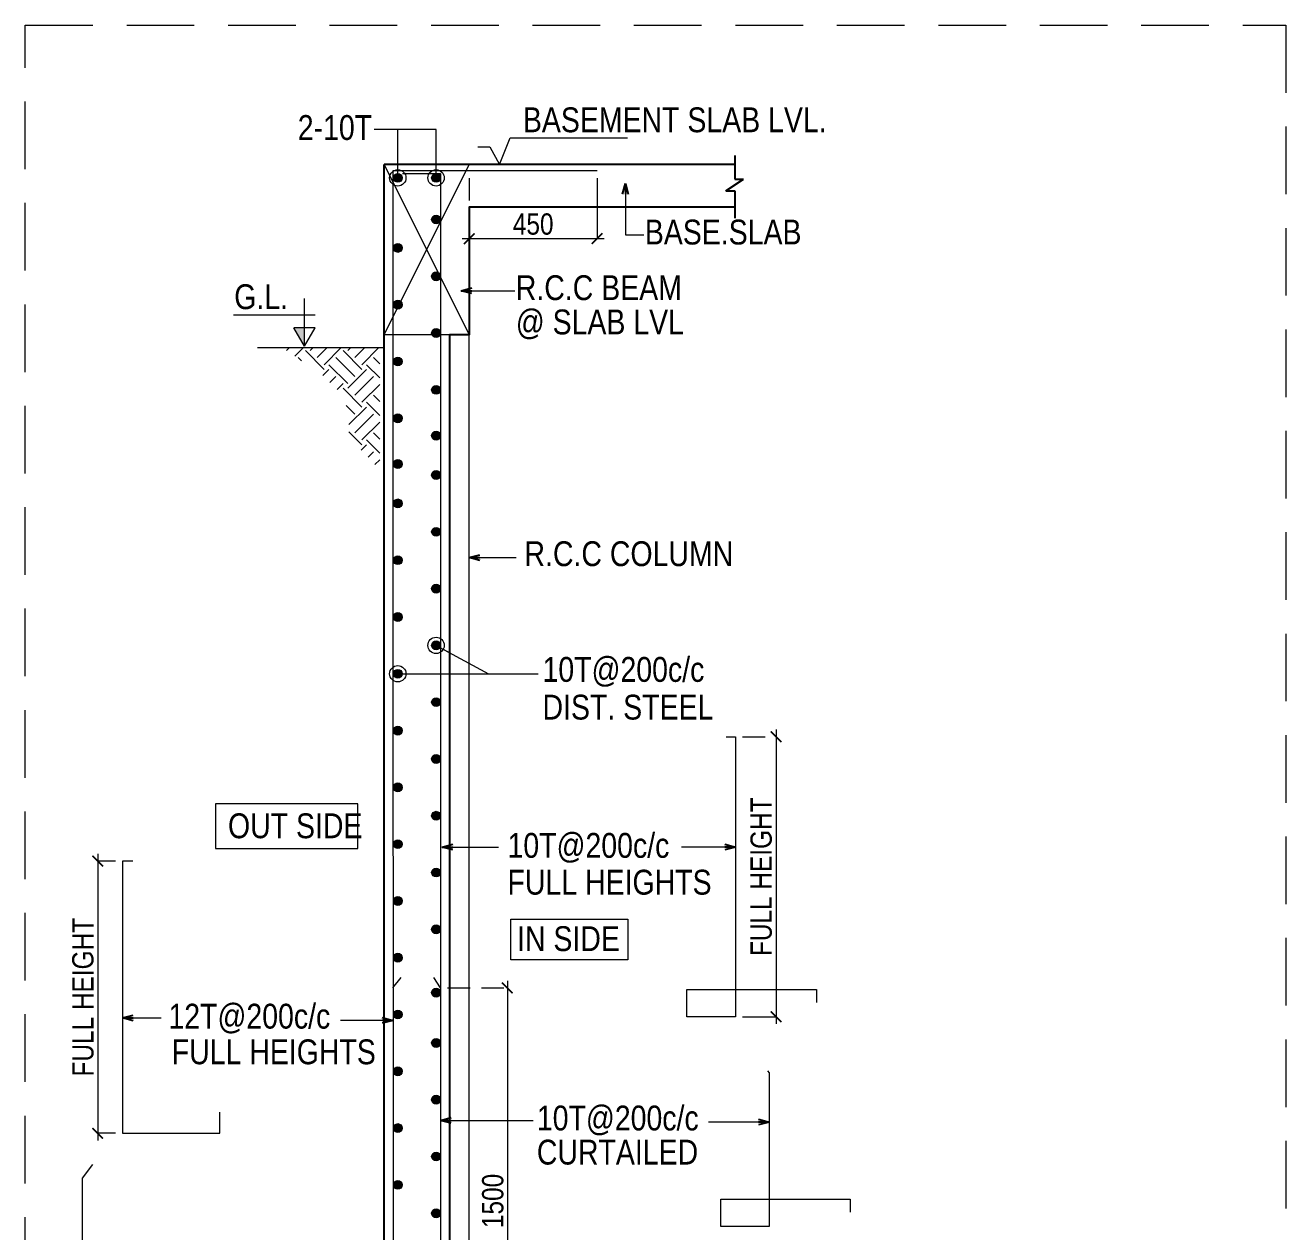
# Model space of a CAD drawing. Header units: millimetres. Extents: x 1112055 to 3390982, y -148532 to 766891.
# Drawn here: x 1867272 to 1887879, y 283650 to 303383 of the extents above; entities that cross this region are included whole.
import ezdxf

# ---------------------------------------------------------------- set-up
doc = ezdxf.new("R2010")
doc.units = ezdxf.units.MM
doc.header["$PDMODE"] = 35
doc.header["$PDSIZE"] = -25
doc.linetypes.add('Hidden', pattern=[9.525, 6.35, -3.175])
for name, color, linetype, lineweight in [('B HATCH', 250, 'Continuous', 0), ('B P.C.C', 251, 'Continuous', 0), ('B STEEL', 34, 'Continuous', 15), ('B STEEL TEXT', 7, 'Continuous', 15), ('B-BEAM', 147, 'Continuous', 25), ('B-ST DIM', 250, 'Continuous', 18), ('Col', 1, 'Continuous', 9)]:
    doc.layers.add(name, color=color, linetype=linetype, lineweight=lineweight)
doc.styles.add('ARIAL', font='arial.ttf')
doc.styles.add('Q1', font='g13f12d.shx', dxfattribs={"width": 0.8})
doc.styles.add('SWINC', font='swissc.ttf')
doc.dimstyles.new('BH-STD', dxfattribs={"dimscale": 0, "dimtxt": 230, "dimasz": 125, "dimexe": 0, "dimexo": 100, "dimgap": 50, "dimtad": 1, "dimdec": 0, "dimzin": 1, "dimdsep": 46, "dimtxsty": 'Q1', "dimblk": 'ARCHTICK', "dimcen": 1, "dimdle": 100, "dimclrd": 250, "dimclre": 250, "dimclrt": 256, "dimadec": 0, "dimazin": 0, "dimtfac": 1, "dimtdec": 0, "dimtix": 1, "dimtofl": 0, "dimtmove": 0, "dimatfit": 2, "dimfxl": 1, "dimtolj": 1, "dimtzin": 0, "dimlwd": 9, "dimlwe": 9, "dimarcsym": 0})
doc.dimstyles.new('DIM 1', dxfattribs={"dimscale": 0, "dimtxt": 230, "dimasz": 150, "dimexe": 0.18, "dimexo": 0.0625, "dimgap": 0.5, "dimtad": 1, "dimdec": 0, "dimzin": 0, "dimdsep": 46, "dimtxsty": 'ARIAL', "dimblk": 'OBLIQUE', "dimcen": 6, "dimse1": 1, "dimse2": 1, "dimclrd": 256, "dimclrt": 256, "dimadec": 0, "dimazin": 2, "dimtfac": 0.75, "dimtdec": 0, "dimtix": 1, "dimtofl": 0, "dimtmove": 1, "dimatfit": 3, "dimldrblk": 'OPEN30', "dimfxl": 0.18, "dimfrac": 1, "dimtolj": 1, "dimtzin": 0, "dimlwd": -1, "dimarcsym": 0})

# ---------------------------------------------------------------- blocks, each defined once
blk = doc.blocks.new('_Oblique')
at = {"color": 0, "linetype": 'ByBlock', "lineweight": -2}
blk.add_line((-0.5, -0.5), (0.5, 0.5), dxfattribs=at)
blk = doc.blocks.new('_Open30')
at = {"color": 0, "linetype": 'ByBlock', "lineweight": -2}
for p, q in [((-1, 0.27), (0, 0)), ((0, 0), (-1, -0.27)), ((0, 0), (-1, 0))]:
    blk.add_line(p, q, dxfattribs=at)
blk = doc.blocks.new('_ArchTick')
at = {"color": 0, "linetype": 'ByBlock', "const_width": 0.15}
blk.add_lwpolyline([(-0.5, -0.5), (0.5, 0.5)], dxfattribs=at)
blk = doc.blocks.new('*D1746')
at = {"layer": 'B-ST DIM', "color": 7, "lineweight": 9, "ltscale": 50, "transparency": 16777216}
for p, q in [((10573, 20679), (10573, 16535)), ((10100, 16635), (10573, 16635))]:
    blk.add_line(p, q, dxfattribs=at)
at = {"layer": 'B-ST DIM', "color": 7, "linetype": 'Hidden', "lineweight": 9, "ltscale": 50, "transparency": 16777216}
blk.add_line((10100, 20579), (10573, 20579), dxfattribs=at)
at = {"layer": 'Defpoints', "color": 0, "ltscale": 50, "transparency": 16777216}
for p in [(10000, 20579), (10000, 16635), (10573, 16635)]:
    blk.add_point(p, dxfattribs=at)
at = {"layer": 'B-ST DIM', "color": 7, "lineweight": 9, "ltscale": 50, "transparency": 16777216, "xscale": 150, "yscale": 150, "zscale": 150}
for p, rotation in [((10573, 20579), 90), ((10573, 16635), 270)]:
    blk.add_blockref('_ArchTick', p, dxfattribs=dict(at, rotation=rotation))
at = {"layer": 'B-ST DIM', "color": 7, "ltscale": 50, "transparency": 16777216, "insert": (10365, 18607), "char_height": 300, "attachment_point": 5, "rotation": 90, "style": 'SWINC'}
blk.add_mtext('\\A1;FULL HEIGHT', dxfattribs=at)
blk = doc.blocks.new('*D1747')
at = {"layer": 'B-ST DIM', "color": 7, "lineweight": 9, "ltscale": 50, "transparency": 16777216}
for p, q in [((1021, 18928), (1021, 14893)), ((1270, 14993), (1021, 14993))]:
    blk.add_line(p, q, dxfattribs=at)
at = {"layer": 'B-ST DIM', "color": 7, "linetype": 'Hidden', "lineweight": 9, "ltscale": 50, "transparency": 16777216}
blk.add_line((1270, 18828), (1021, 18828), dxfattribs=at)
at = {"layer": 'Defpoints', "color": 0, "ltscale": 50, "transparency": 16777216}
for p in [(1370, 18828), (1021, 14993), (1370, 14993)]:
    blk.add_point(p, dxfattribs=at)
at = {"layer": 'B-ST DIM', "color": 7, "lineweight": 9, "ltscale": 50, "transparency": 16777216, "xscale": 150, "yscale": 150, "zscale": 150}
for p, rotation in [((1021, 18828), 90), ((1021, 14993), 270)]:
    blk.add_blockref('_ArchTick', p, dxfattribs=dict(at, rotation=rotation))
at = {"layer": 'B-ST DIM', "color": 7, "ltscale": 50, "transparency": 16777216, "insert": (814, 16910), "char_height": 300, "attachment_point": 5, "rotation": 90, "style": 'SWINC'}
blk.add_mtext('\\A1;FULL HEIGHT', dxfattribs=at)
blk = doc.blocks.new('*D1748')
at = {"layer": 'B-ST DIM', "color": 7, "linetype": 'Hidden', "lineweight": 9, "ltscale": 50, "transparency": 16777216}
blk.add_line((6253, 28450), (6253, 27596), dxfattribs=at)
at = {"layer": 'B-ST DIM', "color": 7, "lineweight": 9, "ltscale": 50, "transparency": 16777216}
for p, q in [((8053, 28450), (8053, 27596)), ((6153, 27596), (8153, 27596))]:
    blk.add_line(p, q, dxfattribs=at)
at = {"layer": 'Defpoints', "color": 0, "ltscale": 50, "transparency": 16777216}
for p in [(6253, 28550), (8053, 28550), (8053, 27596)]:
    blk.add_point(p, dxfattribs=at)
at = {"layer": 'B-ST DIM', "color": 7, "lineweight": 9, "ltscale": 50, "transparency": 16777216, "xscale": 150, "yscale": 150, "zscale": 150, "rotation": 180}
blk.add_blockref('_ArchTick', (6253, 27596), dxfattribs=at)
at = {"layer": 'B-ST DIM', "color": 7, "lineweight": 9, "ltscale": 50, "transparency": 16777216, "xscale": 150, "yscale": 150, "zscale": 150}
blk.add_blockref('_ArchTick', (8053, 27596), dxfattribs=at)
at = {"layer": 'B-ST DIM', "color": 7, "ltscale": 50, "transparency": 16777216, "insert": (7153, 27800), "char_height": 300, "attachment_point": 5, "style": 'SWINC'}
blk.add_mtext('\\A1;450', dxfattribs=at)
blk = doc.blocks.new('*D1749')
at = {"layer": 'B-ST DIM', "color": 7, "lineweight": 9, "ltscale": 50, "transparency": 16777216}
for p, q in [((6789, 17140), (6789, 10940)), ((6073, 11040), (6789, 11040))]:
    blk.add_line(p, q, dxfattribs=at)
at = {"layer": 'B-ST DIM', "color": 7, "linetype": 'Hidden', "lineweight": 9, "ltscale": 50, "transparency": 16777216}
blk.add_line((5948, 17040), (6789, 17040), dxfattribs=at)
at = {"layer": 'Defpoints', "color": 0, "ltscale": 50, "transparency": 16777216}
for p in [(5848, 17040), (5973, 11040), (6789, 11040)]:
    blk.add_point(p, dxfattribs=at)
at = {"layer": 'B-ST DIM', "color": 7, "lineweight": 9, "ltscale": 50, "transparency": 16777216, "xscale": 150, "yscale": 150, "zscale": 150}
for p, rotation in [((6789, 17040), 90), ((6789, 11040), 270)]:
    blk.add_blockref('_ArchTick', p, dxfattribs=dict(at, rotation=rotation))
at = {"layer": 'B-ST DIM', "color": 7, "ltscale": 50, "transparency": 16777216, "insert": (6585, 14040), "char_height": 300, "attachment_point": 5, "rotation": 90, "style": 'SWINC'}
blk.add_mtext('\\A1;1500', dxfattribs=at)
blk = doc.blocks.new('A$C518183e5')
at = {"layer": 'B HATCH'}
h = blk.add_hatch(dxfattribs=at)
h.set_pattern_fill('EARTH', color=256, scale=1500, angle=45, style=0)
h.set_pattern_definition([(45, (-53576.1, 10835582.74), (6e-14, 530.330086), [375, -375]), (45, (-53675.52, 10835682.17), (6e-14, 530.330086), [375, -375]), (45, (-53774.96, 10835781.6), (6e-14, 530.330086), [375, -375]), (135, (-53774.96, 10835847.9), (-530.330086, 1e-13), [375, -375]), (135, (-53675.52, 10835947.34), (-530.330086, 1e-13), [375, -375]), (135, (-53576.1, 10836046.78), (-530.330086, 1e-13), [375, -375])])
h.paths.add_polyline_path([(4993.6, 26061.3), (3619, 26061.3), (4194.9, 25666), (4449.9, 25411), (4559.3, 25156.2), (4559.3, 24799.3), (4993.6, 24340.5)])
at = {"layer": 'B STEEL'}
h = blk.add_hatch(color=256, dxfattribs=at)
h.dxf.hatch_style = 1
edge = h.paths.add_edge_path()
edge.add_arc((5246.8, 28452.5), 62.5, 0, 360)
h = blk.add_hatch(color=256, dxfattribs=at)
h.dxf.hatch_style = 1
edge = h.paths.add_edge_path()
edge.add_arc((5785.9, 28452.5), 62.5, 0, 360)
h = blk.add_hatch(color=256, dxfattribs=at)
h.dxf.hatch_style = 1
edge = h.paths.add_edge_path()
edge.add_arc((5785.9, 27865.9), 62.5, 0, 360)
h = blk.add_hatch(color=256, dxfattribs=at)
h.dxf.hatch_style = 1
edge = h.paths.add_edge_path()
edge.add_arc((5246.8, 27465.9), 62.5, 0, 360)
h = blk.add_hatch(color=256, dxfattribs=at)
h.dxf.hatch_style = 1
edge = h.paths.add_edge_path()
edge.add_arc((5785.9, 27065.9), 62.5, 0, 360)
h = blk.add_hatch(color=256, dxfattribs=at)
h.dxf.hatch_style = 1
edge = h.paths.add_edge_path()
edge.add_arc((5246.8, 26665.9), 62.5, 0, 360)
h = blk.add_hatch(color=256, dxfattribs=at)
h.dxf.hatch_style = 1
edge = h.paths.add_edge_path()
edge.add_arc((5785.9, 26265.9), 62.5, 0, 360)
h = blk.add_hatch(color=256, dxfattribs=at)
h.dxf.hatch_style = 1
edge = h.paths.add_edge_path()
edge.add_arc((5246.8, 25865.9), 62.5, 0, 360)
h = blk.add_hatch(color=256, dxfattribs=at)
h.dxf.hatch_style = 1
edge = h.paths.add_edge_path()
edge.add_arc((5785.9, 25465.9), 62.5, 0, 360)
h = blk.add_hatch(color=256, dxfattribs=at)
h.dxf.hatch_style = 1
edge = h.paths.add_edge_path()
edge.add_arc((5246.8, 25065.9), 62.5, 0, 360)
h = blk.add_hatch(color=256, dxfattribs=at)
h.dxf.hatch_style = 1
edge = h.paths.add_edge_path()
edge.add_arc((5785.9, 24820.9), 62.5, 0, 360)
h = blk.add_hatch(color=256, dxfattribs=at)
h.dxf.hatch_style = 1
edge = h.paths.add_edge_path()
edge.add_arc((5246.8, 24420.9), 62.5, 0, 360)
h = blk.add_hatch(color=256, dxfattribs=at)
h.dxf.hatch_style = 1
edge = h.paths.add_edge_path()
edge.add_arc((5785.9, 24266.1), 62.5, 0, 360)
h = blk.add_hatch(color=256, dxfattribs=at)
h.dxf.hatch_style = 1
edge = h.paths.add_edge_path()
edge.add_arc((5246.8, 23866.1), 62.5, 0, 360)
h = blk.add_hatch(color=256, dxfattribs=at)
h.dxf.hatch_style = 1
edge = h.paths.add_edge_path()
edge.add_arc((5785.9, 23466.1), 62.5, 0, 360)
h = blk.add_hatch(color=256, dxfattribs=at)
h.dxf.hatch_style = 1
edge = h.paths.add_edge_path()
edge.add_arc((5246.8, 23066.1), 62.5, 0, 360)
h = blk.add_hatch(color=256, dxfattribs=at)
h.dxf.hatch_style = 1
edge = h.paths.add_edge_path()
edge.add_arc((5785.9, 22666.1), 62.5, 0, 360)
h = blk.add_hatch(color=256, dxfattribs=at)
h.dxf.hatch_style = 1
edge = h.paths.add_edge_path()
edge.add_arc((5246.8, 22266.1), 62.5, 0, 360)
h = blk.add_hatch(color=256, dxfattribs=at)
h.dxf.hatch_style = 1
edge = h.paths.add_edge_path()
edge.add_arc((5785.9, 21866.1), 62.5, 0, 360)
h = blk.add_hatch(color=256, dxfattribs=at)
h.dxf.hatch_style = 1
edge = h.paths.add_edge_path()
edge.add_arc((5246.8, 21466.1), 62.5, 0, 360)
h = blk.add_hatch(color=256, dxfattribs=at)
h.dxf.hatch_style = 1
edge = h.paths.add_edge_path()
edge.add_arc((5785.9, 21066.1), 62.5, 0, 360)
h = blk.add_hatch(color=256, dxfattribs=at)
h.dxf.hatch_style = 1
edge = h.paths.add_edge_path()
edge.add_arc((5246.8, 20666.1), 62.5, 0, 360)
h = blk.add_hatch(color=256, dxfattribs=at)
h.dxf.hatch_style = 1
edge = h.paths.add_edge_path()
edge.add_arc((5785.9, 20266.1), 62.5, 0, 360)
h = blk.add_hatch(color=256, dxfattribs=at)
h.dxf.hatch_style = 1
edge = h.paths.add_edge_path()
edge.add_arc((5246.8, 19866.1), 62.5, 0, 360)
h = blk.add_hatch(color=256, dxfattribs=at)
h.dxf.hatch_style = 1
edge = h.paths.add_edge_path()
edge.add_arc((5785.9, 19466.1), 62.5, 0, 360)
h = blk.add_hatch(color=256, dxfattribs=at)
h.dxf.hatch_style = 1
edge = h.paths.add_edge_path()
edge.add_arc((5246.8, 19066.1), 62.5, 0, 360)
h = blk.add_hatch(color=256, dxfattribs=at)
h.dxf.hatch_style = 1
edge = h.paths.add_edge_path()
edge.add_arc((5785.9, 18666.1), 62.5, 0, 360)
h = blk.add_hatch(color=256, dxfattribs=at)
h.dxf.hatch_style = 1
edge = h.paths.add_edge_path()
edge.add_arc((5246.8, 18266.1), 62.5, 0, 360)
h = blk.add_hatch(color=256, dxfattribs=at)
h.dxf.hatch_style = 1
edge = h.paths.add_edge_path()
edge.add_arc((5785.9, 17866.1), 62.5, 0, 360)
h = blk.add_hatch(color=256, dxfattribs=at)
h.dxf.hatch_style = 1
edge = h.paths.add_edge_path()
edge.add_arc((5246.8, 17466.1), 62.5, 0, 360)
h = blk.add_hatch(color=256, dxfattribs=at)
h.dxf.hatch_style = 1
edge = h.paths.add_edge_path()
edge.add_arc((5785.9, 16974), 62.5, 0, 360)
h = blk.add_hatch(color=256, dxfattribs=at)
h.dxf.hatch_style = 1
edge = h.paths.add_edge_path()
edge.add_arc((5246.8, 16666.1), 62.5, 0, 360)
h = blk.add_hatch(color=256, dxfattribs=at)
h.dxf.hatch_style = 1
edge = h.paths.add_edge_path()
edge.add_arc((5785.9, 16266.1), 62.5, 0, 360)
h = blk.add_hatch(color=256, dxfattribs=at)
h.dxf.hatch_style = 1
edge = h.paths.add_edge_path()
edge.add_arc((5246.8, 15866.1), 62.5, 0, 360)
h = blk.add_hatch(color=256, dxfattribs=at)
h.dxf.hatch_style = 1
edge = h.paths.add_edge_path()
edge.add_arc((5785.9, 15466.1), 62.5, 0, 360)
h = blk.add_hatch(color=256, dxfattribs=at)
h.dxf.hatch_style = 1
edge = h.paths.add_edge_path()
edge.add_arc((5246.8, 15066.1), 62.5, 0, 360)
h = blk.add_hatch(color=256, dxfattribs=at)
h.dxf.hatch_style = 1
edge = h.paths.add_edge_path()
edge.add_arc((5785.9, 14666.1), 62.5, 0, 360)
h = blk.add_hatch(color=256, dxfattribs=at)
h.dxf.hatch_style = 1
edge = h.paths.add_edge_path()
edge.add_arc((5246.8, 14266.1), 62.5, 0, 360)
h = blk.add_hatch(color=256, dxfattribs=at)
h.dxf.hatch_style = 1
edge = h.paths.add_edge_path()
edge.add_arc((5785.9, 13866.1), 62.5, 0, 360)
at = {"layer": 'B STEEL TEXT', "lineweight": 9}
blk.add_hatch(color=256, dxfattribs=at).paths.add_polyline_path([(3781.5, 26341.2), (3932.4, 26079.8), (3932.4, 26341.2)])
at = {"layer": 'B HATCH', "const_width": 20.3}
blk.add_lwpolyline([(3267.5, 26061.3), (5054, 26061.3)], dxfattribs=at)
at = {"layer": 'B P.C.C', "color": 250, "linetype": 'Hidden', "lineweight": 0, "ltscale": 150}
blk.add_lwpolyline([(0, 30603.2), (17750.8, 30603.2), (17750.8, 0), (0, 0)], close=True, dxfattribs=at)
at = {"layer": 'B STEEL'}
for p, q in [((5178.1, 17040.2), (5293.5, 17189.3)), ((5848.4, 17040.2), (5753.6, 17189.3))]:
    blk.add_line(p, q, dxfattribs=at)
at = {"layer": 'B STEEL', "flags": 128}
for points in [[(8053.4, 28550.1), (5176.4, 28550.1), (5179.5, 9248.3)], [(5314.9, 28515), (5848.4, 28515), (5848.4, 9248.3)], [(9872.1, 20579.3), (10000.2, 20579.3), (10000.2, 16635.4), (9315.9, 16635.4), (9315.9, 17016.7), (11140.6, 17016.7), (11140.6, 16836.7)], [(1514.9, 18827.8), (1369.6, 18827.8), (1369.6, 14992.6), (2741.6, 14992.6), (2741.6, 15290.2)], [(10450.8, 15870.8), (10477.3, 15844.3), (10477.3, 13681.7), (9793.1, 13681.7), (9793.1, 14063), (11617.7, 14063), (11617.7, 13882.9)], [(948.4, 14554.7), (803, 14358.6), (803, 11211.1), (2175, 11211.1), (2175, 11508.7)]]:
    blk.add_lwpolyline(points, dxfattribs=at)
at = {"layer": 'B STEEL'}
for centre in [(5246.8, 28452.5), (5785.9, 28452.5), (5785.9, 27865.9), (5246.8, 27465.9), (5785.9, 27065.9), (5246.8, 26665.9), (5785.9, 26265.9), (5246.8, 25865.9), (5785.9, 25465.9), (5246.8, 25065.9), (5785.9, 24820.9), (5246.8, 24420.9), (5785.9, 24266.1), (5246.8, 23866.1), (5785.9, 23466.1), (5246.8, 23066.1), (5785.9, 22666.1), (5246.8, 22266.1), (5785.9, 21866.1), (5246.8, 21466.1), (5785.9, 21066.1), (5246.8, 20666.1), (5785.9, 20266.1), (5246.8, 19866.1), (5785.9, 19466.1), (5246.8, 19066.1), (5785.9, 18666.1), (5246.8, 18266.1), (5785.9, 17866.1), (5246.8, 17466.1), (5785.9, 16974), (5246.8, 16666.1), (5785.9, 16266.1), (5246.8, 15866.1), (5785.9, 15466.1), (5246.8, 15066.1), (5785.9, 14666.1), (5246.8, 14266.1), (5785.9, 13866.1)]:
    blk.add_circle(centre, 62.5, dxfattribs=at)
at = {"layer": 'B STEEL TEXT', "lineweight": 9}
for p, q in [((3932.4, 26079.8), (3932.4, 26752.6)), ((4083.3, 26519.1), (2932.5, 26519.1)), ((4083.3, 26341.2), (3781.5, 26341.2)), ((3932.4, 26079.8), (3781.5, 26341.2)), ((3932.4, 26079.8), (4083.3, 26341.2))]:
    blk.add_line(p, q, dxfattribs=at)
blk.add_lwpolyline([(6373.6, 28889.6), (6544.8, 28889.6), (6679.1, 28639.8), (6830.1, 29016.8), (8482.4, 29016.8)], dxfattribs=at)
for points in [[(4684.1, 19635.4), (2679.6, 19635.4), (2679.6, 19007.1), (4684.1, 19007.1)], [(6838.7, 18008.6), (8487.6, 18008.6), (8487.6, 17435.2), (6838.7, 17435.2)]]:
    blk.add_lwpolyline(points, close=True, dxfattribs=at)
at = {"layer": 'B-BEAM'}
for p, q in [((9991.2, 28766.5), (9991.2, 28435.9)), ((9991.2, 28640), (5056.7, 28640.2)), ((9867, 28270.2), (10115.4, 28435.9)), ((9991.2, 28435.9), (10115.4, 28435.9)), ((9867, 28270.2), (9991.2, 28270.2)), ((9991.2, 28270.2), (9991.2, 27884.9))]:
    blk.add_line(p, q, dxfattribs=at)
for points in [[(3855.4, 4700.1), (3855.4, 6100.1), (5055.4, 6100.1), (5053.4, 28640)], [(9991.2, 28040.2), (6253.4, 28040.2), (6253.4, 26240.2), (5973.4, 26240.2), (5973.4, 11040.2)]]:
    blk.add_lwpolyline(points, dxfattribs=at)
at = {"layer": 'Col', "color": 250, "linetype": 'ByBlock', "ltscale": 2}
for p, q in [((5053.6, 26240.1), (6253.4, 28640.2)), ((5056.7, 28640.2), (6253.4, 26240.2)), ((5973.4, 26240.2), (5053.6, 26240.1))]:
    blk.add_line(p, q, dxfattribs=at)
blk.add_lwpolyline([(5053.4, 28640.2), (5055.1, 8240.4), (4756.2, 8240.4), (4756.2, 6740.4), (2656.2, 5720.2), (2656.2, 4700.1), (8537.5, 4700.1), (8537.5, 5700.1), (6437.5, 6740.4), (6437.5, 8240.4), (6253.4, 8240.4), (6253.4, 26240.2)], dxfattribs=at)
at = {"layer": 'B STEEL TEXT', "lineweight": 9, "style": 'SWINC'}
for s, p in [('2-10T', (3837.9, 28986.5)), ('BASEMENT SLAB LVL.', (7008.1, 29095.4)), ('BASE.SLAB', (8725.3, 27514)), ('R.C.C BEAM', (6908.5, 26730.5)), ('G.L.', (2943, 26603)), ('@ SLAB LVL', (6908.5, 26247.7)), ('R.C.C COLUMN', (7030.6, 22982.8)), ('10T@200c/c', (7284.3, 21352.7)), ('DIST. STEEL', (7284.3, 20821.6)), ('OUT SIDE', (2855.4, 19149.9)), ('10T@200c/c', (6791.5, 18873.7)), ('FULL HEIGHTS', (6791.5, 18355.2)), ('IN SIDE', (6925.8, 17560.1)), ('12T@200c/c', (2016.7, 16467.7)), ('FULL HEIGHTS', (2063.6, 15965.6)), ('10T@200c/c', (7204.7, 15033.2)), ('CURTAILED', (7204.7, 14552.7))]:
    blk.add_text(s, height=350, dxfattribs=at).set_placement(p)
at = {"layer": 'B-ST DIM', "ltscale": 50}
dim = blk.add_linear_dim(base=(8053.4, 27596.4), p1=(6253.4, 28550.1), p2=(8053.4, 28550.1), dimstyle='BH-STD', override={"dimscale": 1, "dimtxt": 300, "dimasz": 150, "dimlfac": 0.25, "dimtxsty": 'SWINC', "dimclrd": 7, "dimclre": 7, "dimclrt": 7}, dxfattribs=at)
dim.commit()
dim.dimension.update_dxf_attribs({"geometry": '*D1748', "text_midpoint": (7153.4, 27800.2)})
for base, p1, p2, picture, middle in [((10572.5, 16635.4), (10000.2, 20579.3), (10000.2, 16635.4), '*D1746', (10365.3, 18607.4)), ((1020.8, 14992.6), (1369.6, 18827.8), (1369.6, 14992.6), '*D1747', (813.6, 16910.2))]:
    dim = blk.add_linear_dim(base=base, p1=p1, p2=p2, angle=90, text='FULL HEIGHT', dimstyle='BH-STD', override={"dimscale": 1, "dimtxt": 300, "dimasz": 150, "dimlfac": 0.25, "dimtxsty": 'SWINC', "dimclrd": 7, "dimclre": 7, "dimclrt": 7}, dxfattribs=at)
    dim.commit()
    dim.dimension.update_dxf_attribs({"geometry": picture, "text_midpoint": middle})
dim = blk.add_linear_dim(base=(6788.5, 11040.2), p1=(5848.4, 17040.2), p2=(5973.4, 11040.2), angle=90, dimstyle='BH-STD', override={"dimscale": 1, "dimtxt": 300, "dimasz": 150, "dimlfac": 0.25, "dimtxsty": 'SWINC', "dimclrd": 7, "dimclre": 7, "dimclrt": 7}, dxfattribs=at)
dim.commit()
dim.dimension.update_dxf_attribs({"geometry": '*D1749', "text_midpoint": (6584.5, 14040.2)})
at = {"layer": 'B STEEL TEXT', "lineweight": 9}
for points in [[(5785.9, 28452.5), (5785.9, 29133.7), (4914.8, 29133.7)], [(5246.8, 28452.5), (5246.8, 29133.7)], [(5785.9, 21866.1), (6525.9, 21466.1)], [(5246.8, 21466.1), (7223.9, 21466.1)]]:
    blk.add_leader(points, dimstyle='DIM 1', override={"dimscale": 1, "dimasz": 230, "dimtad": 0, "dimtxsty": 'SWINC', "dimldrblk": 'DotBlank', "dimfxlon": 1, "dimarcsym": 2}, dxfattribs=at)
at = {"layer": 'B STEEL TEXT', "lineweight": 5}
for points in [[(8451.6, 28373), (8451.6, 27651.7), (8713.2, 27651.7)], [(6139.5, 26861.8), (6896.4, 26861.8)], [(6253.4, 23102.4), (6914.6, 23102.4)], [(5873.4, 19024.3), (6666.8, 19024.3)], [(10000.2, 19024.3), (9242.9, 19024.3)], [(1369.6, 16618.2), (1913.4, 16618.2)], [(5178.3, 16583.5), (4439, 16583.5)], [(5848.4, 15174.8), (7151.6, 15174.8)], [(10477.3, 15151), (9623.8, 15151)]]:
    blk.add_leader(points, dimstyle='DIM 1', override={"dimscale": 1, "dimtad": 0, "dimtxsty": 'SWINC', "dimfxlon": 1, "dimlwd": 5, "dimarcsym": 2}, dxfattribs=at)

msp = doc.modelspace()

# ---------------------------------------------------------------- block references
at = {"color": 1, "xscale": 1.160870252746577, "yscale": 1.160870252746577, "zscale": 1.160870252746577}
msp.add_blockref('A$C518183e5', (1867272.4, 267856.6), dxfattribs=at)

doc.saveas('drawing.dxf')
